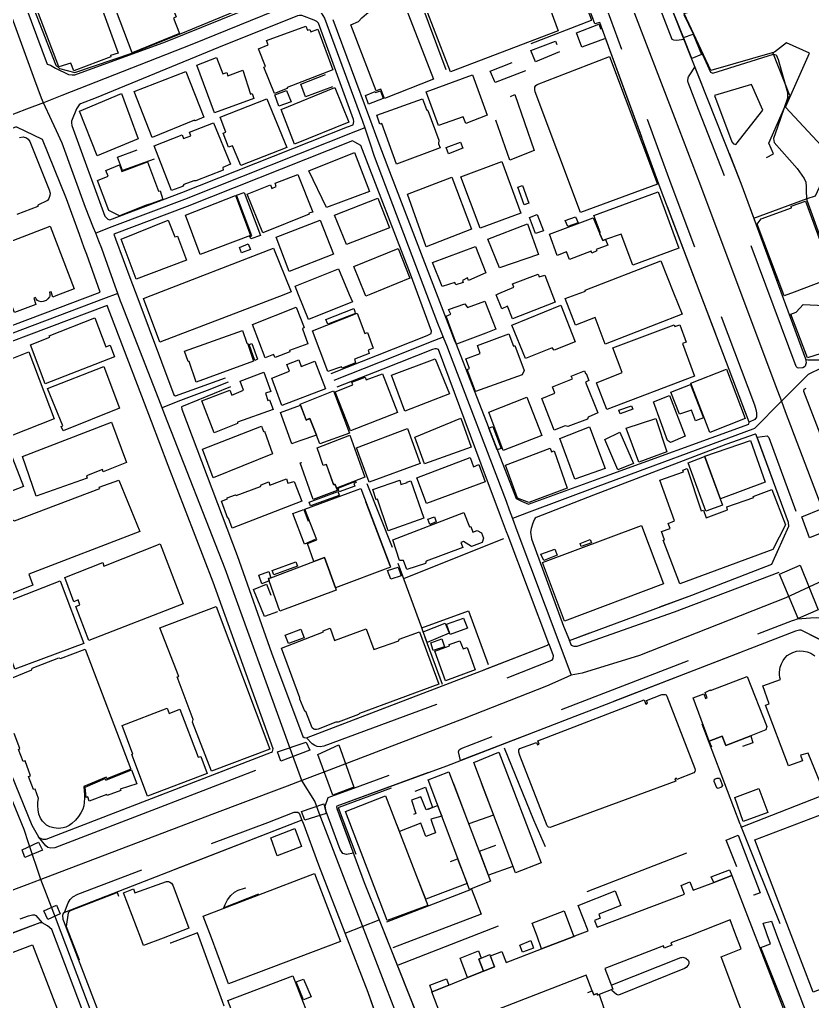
# Model space of a CAD drawing. Header units: millimetres. Extents: x 198785 to 203305, y 542885 to 545889.
# Drawn here: x 202733.2 to 202945.9, y 543732.7 to 543996.1 of the extents above; entities that cross this region are included whole.
import ezdxf

# ---------------------------------------------------------------- set-up
doc = ezdxf.new("R2010")
doc.units = ezdxf.units.MM
for name, pattern in [('FENCE_25K', [54.3, 28.7, -9.2, -16.4]), ('HIDDEN_BULD_25K', [28.8, 18.4, -10.4]), ('HIDDEN_IN_25K', [56.5, 36.5, -20])]:
    doc.linetypes.add(name, pattern=pattern)
for name, color, linetype in [('A0013114', 253, 'Continuous'), ('A0013117', 253, 'Continuous'), ('A0013118', 253, 'Continuous'), ('A0023214', 253, 'Continuous'), ('A0023217', 253, 'Continuous'), ('A0033324', 253, 'Continuous'), ('A0043325', 253, 'Continuous'), ('A0053326', 253, 'Continuous'), ('B0014111', 253, 'Continuous'), ('B0014112', 253, 'Continuous'), ('B0014113', 253, 'Continuous'), ('B0014116', 253, 'Continuous'), ('B0014118', 253, 'Continuous'), ('B0024120', 253, 'Continuous'), ('C0076117', 253, 'Continuous'), ('C0393323', 253, 'Continuous'), ('F0017111', 253, 'Continuous'), ('F0047224', 253, 'Continuous')]:
    doc.layers.add(name, color=color, linetype=linetype)

msp = doc.modelspace()

# ---------------------------------------------------------------- linework, layer by layer
at = {"layer": 'A0013114'}
for points in [[(202896.72, 544029.93), (202896.65, 544029.49), (202897.69, 544025.56), (202926.77, 543952.21), (202944.07, 543905.08), (202944.26, 543904.86)], [(202928.93, 543888.05), (202915.86, 543922.67), (202905.13, 543950.98), (202888.88, 543995.28), (202887.55, 543994.92), (202877.24, 544022.73)], [(202747.13, 543968.82), (202747.11, 543968.37), (202747.23, 543967.69), (202756.1, 543943.38), (202756.47, 543942.9), (202756.88, 543942.57), (202757.42, 543942.38)], [(202754.83, 543922.93), (202751.21, 543933.05), (202750.54, 543934.86), (202749.25, 543938.38), (202745.73, 543947.95), (202739.31, 543963.87), (202732.42, 543967.24), (202732.05, 543967.24), (202675.31, 543945.4), (202673.92, 543942.92)], [(202758.49, 543938.51), (202758.95, 543937.25), (202763.07, 543926.19), (202764.66, 543921.93), (202774.54, 543895.42)], [(202739.41, 543776.15), (202740.32, 543776.21), (202800.8, 543799.5), (202801.02, 543799.69), (202801.27, 543800.41), (202785.09, 543845.12), (202773.06, 543876.48), (202768.56, 543888.23), (202766.68, 543893.14), (202756.65, 543919.34)], [(202776.6, 543892.17), (202776.7, 543891.57), (202791.6, 543852.3), (202800.82, 543826.22), (202809.19, 543803.78), (202809.57, 543803.44), (202810.17, 543803.37), (202857.17, 543821.37), (202874.86, 543828.2), (202875.24, 543828.61)], [(202880.74, 543829.5), (202913.55, 543841.68), (202935.03, 543850.02), (202939.65, 543860.16), (202939.55, 543861.15), (202930.89, 543884.71)], [(203001, 543697.23), (202986, 543740.06), (202985.05, 543742.56), (202983.59, 543746.35), (202969.12, 543784.07), (202967.56, 543788.16), (202952.65, 543827.03), (202952.22, 543827.56), (202942.94, 543832.31), (202942.46, 543832.31), (202941.8, 543832.06), (202941.43, 543831.99), (202914.14, 543821.46), (202887.8, 543811.28), (202883.37, 543809.57), (202847.79, 543795.81), (202818.34, 543785.07), (202818.26, 543784.84), (202818.34, 543784.41), (202825.69, 543764.55), (202829.65, 543754.58), (202843.33, 543720.22)], [(202865.87, 543633.23), (202859.76, 543649.64), (202859.12, 543651.43), (202858.05, 543652.74), (202857.05, 543653.87), (202855.47, 543655.1), (202854.57, 543655.78), (202854.35, 543656.23), (202848.31, 543673.2), (202826.76, 543735.08), (202820.58, 543750.97), (202813.47, 543769.26), (202809.28, 543780.66), (202808.9, 543781.3), (202745.26, 543756.51), (202744.88, 543756.29), (202744.76, 543756.01)], [(202739.25, 543753.74), (202738.59, 543753.74), (202706.62, 543741.81), (202685, 543733.6), (202684.56, 543733.25), (202681.02, 543723.49), (202714.46, 543632.5), (202734.18, 543580.53)]]:
    msp.add_lwpolyline(points, dxfattribs=at)
at = {"layer": 'A0013117'}
for points in [[(202724.79, 544026.48), (202740.59, 543984.16), (202741.44, 543983.84), (202742.82, 543983.06), (202746.34, 543981.36), (202747.26, 543981.29), (202748.01, 543981.29), (202772.35, 543990.13), (202802.04, 544002.19)], [(202757.42, 543942.38), (202776.71, 543949.65), (202821.2, 543967.33), (202822.67, 543967.84), (202822.88, 543968.7), (202822.83, 543969.25), (202813.36, 543995.15), (202812.91, 543995.58), (202812.23, 543995.91), (202808.96, 543997.14), (202808.68, 543997.14), (202808.28, 543997.14), (202807.8, 543997.09), (202786.53, 543988.61), (202753.73, 543975.07), (202749.53, 543973.46), (202749.15, 543973.18), (202748.95, 543972.93), (202748.42, 543972.17), (202747.13, 543968.82)], [(202817.21, 543996.13), (202827.11, 543969.61), (202829.35, 543963.59), (202831.99, 543956.52), (202848.57, 543913.46), (202849.85, 543910.12), (202850.3, 543908.96), (202866.41, 543867.55), (202867.88, 543866.88), (202869.73, 543866.04), (202889.46, 543873.19), (202928.91, 543887.53), (202928.93, 543888.05)], [(202816.82, 543901.15), (202829.2, 543906.04), (202842.55, 543911.31), (202843.64, 543911.86), (202843.72, 543912.47), (202838.13, 543927.82), (202824.72, 543962.3), (202823.12, 543963.2), (202822.5, 543963.54), (202778.15, 543945.92), (202758.49, 543938.51)], [(202673.92, 543942.92), (202673.33, 543941.88), (202673.4, 543941.5), (202689.06, 543900.66), (202689.79, 543899.87), (202690.26, 543899.52), (202691.2, 543899.3), (202692.02, 543899.28), (202723.91, 543911.29), (202754.83, 543922.93)], [(202756.65, 543919.34), (202725.32, 543907.55), (202693.75, 543895.66), (202692.87, 543895.09), (202692.21, 543894.39), (202691.99, 543893.73), (202691.96, 543892.98), (202692.62, 543891.22), (202724.34, 543809.66), (202736.45, 543779.96), (202738.24, 543776.81), (202738.68, 543776.47), (202739.41, 543776.15)], [(202875.24, 543828.61), (202864.31, 543857.54), (202863.88, 543858.67), (202862.27, 543862.95), (202857.06, 543876.82), (202845.61, 543907.58), (202845.05, 543907.71), (202844.6, 543907.71), (202844.02, 543907.59), (202830.67, 543902.32), (202818.29, 543897.43)], [(202944.26, 543904.86), (202944.76, 543904.79), (202948.37, 543904.8)], [(202774.54, 543895.42), (202775.06, 543895.14), (202788.46, 543900)], [(202789.79, 543897.53), (202776.6, 543892.17)], [(202930.89, 543884.71), (202930.56, 543884.81), (202922.75, 543882.09), (202887.19, 543868.48), (202871.8, 543862.48), (202871.54, 543862.3), (202871.36, 543862.03), (202871.3, 543861.88), (202870.94, 543861.01), (202870.45, 543859.58), (202870.31, 543858.53), (202870.59, 543856.74), (202879.11, 543833.35), (202880.74, 543829.5)], [(202744.76, 543756.01), (202744.68, 543755.7), (202744.76, 543754.74), (202744.94, 543754.25), (202770.69, 543687.04), (202777.53, 543669.57), (202782.42, 543656.18), (202794.28, 543624.31), (202799.83, 543609.22), (202805.74, 543607.3), (202821.45, 543612.82), (202863.53, 543628.92), (202865.87, 543633.23)], [(202734.18, 543580.53), (202734.56, 543580.43), (202796.96, 543604.28), (202797.02, 543605.16), (202796.27, 543607.31), (202790.53, 543622.93), (202778.67, 543654.8), (202773.78, 543668.16), (202766.96, 543685.61), (202741.86, 543751.96), (202740.7, 543752.95), (202739.25, 543753.74)]]:
    msp.add_lwpolyline(points, dxfattribs=at)
at = {"layer": 'A0013118'}
msp.add_lwpolyline([(202891.94, 543737.01), (202910.63, 543744.44), (202910.93, 543744.48), (202911.21, 543744.5), (202911.45, 543744.48), (202912, 543744.3), (202912.6, 543743.69), (202912.8, 543743.27), (202912.8, 543743.09), (202912.74, 543742.79), (202912.62, 543742.36), (202912.04, 543741.8), (202911.59, 543741.52), (202893.89, 543734.35), (202893.37, 543734.55), (202892.1, 543735.62)], dxfattribs=at)
at = {"layer": 'A0023214'}
for points in [[(202815.4, 544215.1), (202817.03, 544210.87), (202818.29, 544207.59), (202829.81, 544177.72), (202830.68, 544175.45), (202831.5, 544173.33), (202831.94, 544172.18), (202841.85, 544145.89), (202850.29, 544124.06), (202856.78, 544106.52), (202877.54, 544051.86), (202883.39, 544036.22), (202884.36, 544033.69), (202885.7, 544030.21), (202887.17, 544026.4), (202908.95, 543969.79), (202915.95, 543951.6), (202934.5, 543901.93), (202936.58, 543896.44), (202937.62, 543893.69), (202938.67, 543890.93), (202951.57, 543856.87), (202954.8, 543848.34)], [(202808.91, 543791.94), (202805.45, 543801.47), (202788.35, 543848.71), (202772.19, 543890.01), (202771.42, 543891.96), (202770.53, 543894.26), (202760.49, 543919.92), (202760.28, 543920.51), (202759.55, 543922.57), (202758.85, 543924.52), (202755.25, 543934.68), (202754.47, 543936.66), (202753.62, 543938.81), (202753.05, 543940.24), (202750.91, 543945.66), (202744.6, 543962.91), (202743.07, 543966.25), (202741.85, 543968.9), (202739.61, 543973.77), (202735.03, 543972.03), (202726.61, 543968.82)], [(202954.8, 543848.34), (202938.83, 543840.97), (202899.53, 543825.46), (202884.2, 543820.69), (202881.22, 543820.19), (202879.22, 543819.29), (202874.59, 543817.2), (202852.48, 543808.59), (202814.34, 543794.02), (202808.91, 543791.94)], [(202808.91, 543791.94), (202804.98, 543790.44), (202802.85, 543789.63), (202785.47, 543783.04), (202741.96, 543766.55), (202738.92, 543765.4), (202735.14, 543763.96), (202732.26, 543762.87), (202714.03, 543755.92), (202674.9, 543740.98), (202651.37, 543732.01)], [(202933.82, 543465.26), (202932.47, 543468.72), (202929.81, 543475.54), (202920.5, 543499.59), (202919.68, 543501.71), (202918.93, 543503.64), (202907.69, 543532.65), (202900.23, 543553.1), (202898.02, 543559.28), (202896.63, 543563.16), (202894.95, 543567.86), (202876.13, 543620.44), (202874.46, 543624.36), (202872.66, 543628.5), (202869.4, 543637.5), (202863.6, 543653.3), (202859.25, 543661.87), (202836.08, 543724.57), (202820.54, 543764.98), (202813.61, 543783.18), (202812.38, 543786.4), (202808.91, 543791.94)]]:
    msp.add_lwpolyline(points, dxfattribs=at)
at = {"layer": 'A0023217'}
for points in [[(202811.36, 544002.38), (202807.84, 544000.95), (202779.44, 543989.37), (202744.53, 543975.7), (202739.61, 543973.77), (202739.04, 543975.02), (202737.28, 543979.84), (202723.6, 544017.34), (202719.99, 544025.48), (202712.26, 544046.09), (202709.77, 544053.18), (202708.58, 544056.58)], [(202811.36, 544002.38), (202813.64, 543998.65), (202814.99, 543996.44), (202824.93, 543969.57), (202825.01, 543969.35), (202825.18, 543968.84), (202825.8, 543967.01)], [(202825.8, 543967.01), (202823.34, 543966.03), (202777.43, 543947.78), (202757.95, 543940.44), (202753.62, 543938.81)], [(202825.8, 543967.01), (202827.15, 543962.98), (202828.36, 543959.41), (202845.36, 543914.64), (202846.15, 543912.68), (202846.88, 543910.87)], [(202962.86, 543930.1), (202961.28, 543926.84), (202954.47, 543912.75), (202950.57, 543903.63), (202945.36, 543901.15), (202944.82, 543900.9), (202937.62, 543893.69), (202930.4, 543886.38), (202929.99, 543886.23), (202888.33, 543870.83), (202869.89, 543863.93), (202865.44, 543862.27)], [(202759.55, 543922.57), (202755.74, 543921.14), (202724.62, 543909.42), (202690.92, 543896.73), (202688.8, 543895.93)], [(202846.88, 543910.87), (202844.52, 543909.94), (202829.93, 543904.18), (202817.55, 543899.29)], [(202846.88, 543910.87), (202847.93, 543908.27), (202848.31, 543907.34), (202863.72, 543866.85), (202864.58, 543864.56), (202865.44, 543862.27)], [(202789.12, 543898.77), (202783.52, 543896.61), (202775.69, 543893.6), (202771.42, 543891.96)], [(202800.54, 543601.5), (202799.23, 543605.06), (202792.4, 543623.62), (202780.55, 543655.49), (202775.66, 543668.86), (202768.83, 543686.33), (202742.78, 543755.19), (202738.92, 543765.4), (202735.59, 543775.18), (202734.37, 543778.75), (202728.32, 543793.6), (202689.94, 543892.99), (202688.8, 543895.93)], [(202865.44, 543862.27), (202866.66, 543859), (202877.9, 543829.04), (202881.22, 543820.19)]]:
    msp.add_lwpolyline(points, dxfattribs=at)
at = {"layer": 'A0033324', "linetype": 'HIDDEN_IN_25K', "flags": 128}
for points in [[(202911.51, 543990.7), (202909.43, 543990.46), (202908.8, 543990.54), (202908.3, 543990.74), (202905.07, 543999.07), (202901.15, 544009.36), (202894.23, 544027.49), (202894.25, 544028.22), (202894.4, 544028.49), (202894.65, 544028.82), (202895.2, 544029.07), (202896.72, 544029.93), (202896.65, 544029.49), (202897.69, 544025.56), (202911.51, 543990.7)], [(202881.2, 544020.69), (202889.41, 543998.54), (202890.75, 543998.9), (202905.98, 543957.39), (202907.94, 543952.03), (202918.67, 543923.73), (202930.36, 543892.76), (202930.79, 543891.43), (202930.94, 543890.58), (202930.94, 543889.41), (202930.52, 543888.8), (202928.93, 543888.05), (202915.86, 543922.67), (202905.13, 543950.98), (202888.88, 543995.28), (202887.55, 543994.92), (202877.24, 544022.73), (202876.94, 544022.87), (202878.72, 544023.37), (202879.92, 544022.96), (202880.36, 544022.55), (202880.61, 544022.12), (202881.2, 544020.69)], [(202943.34, 543902.61), (202942.31, 543902.54), (202941.98, 543902.66), (202941.6, 543903.04), (202927.34, 543941.16), (202925.04, 543947.32), (202915.4, 543971.93), (202912.61, 543979.21), (202912.53, 543979.69), (202912.61, 543980.42), (202912.68, 543980.69), (202913.05, 543981.26), (202914.42, 543983.36), (202926.77, 543952.21), (202935.42, 543928.65), (202944.07, 543905.08), (202944.27, 543904), (202944.22, 543903.72), (202943.97, 543903.06), (202943.79, 543902.89), (202943.34, 543902.61)], [(202966.22, 543863.29), (202967.01, 543863.26), (202984.56, 543869.74), (202985.04, 543869.9), (202985.19, 543870.24), (202985.84, 543868.55), (202986.16, 543867.98), (202986.15, 543867.6), (202986.03, 543867.26), (202985.71, 543867.03), (202985.4, 543866.85), (202967.48, 543860.24), (202964.38, 543859.11), (202963.51, 543859.04), (202962.6, 543859.12), (202959.22, 543860.07), (202958.26, 543860.62), (202957.54, 543861.31), (202956.38, 543863.44), (202955.61, 543865.17), (202955.43, 543865.63), (202943.62, 543896.32), (202943.76, 543896.9), (202944.05, 543897.14), (202944.5, 543897.31), (202944.76, 543897.36), (202946.71, 543897.87), (202946.52, 543897.21), (202958.13, 543866.97), (202958.73, 543866.47), (202966.22, 543863.29)], [(202908.81, 543837.08), (202882.71, 543827.85), (202881.98, 543827.87), (202881.32, 543828.12), (202880.74, 543829.5), (202913.55, 543841.68), (202935.03, 543850.02), (202939.65, 543860.16), (202939.55, 543861.15), (202931.14, 543884.01), (202933.77, 543884.38), (202934.26, 543883.97), (202941.5, 543864.11), (202943.79, 543856.2), (202943.69, 543854.76), (202943.4, 543853.73), (202942.14, 543851.22), (202940.16, 543849.31), (202937.68, 543848.11), (202937.15, 543847.88), (202908.81, 543837.08)], [(202952.9, 543833.1), (202954.08, 543831.41), (202955.28, 543828.54), (202988.81, 543741.13), (202988.98, 543740.7), (202988.93, 543740.19), (202988.47, 543739.54), (202986.52, 543738.58), (202986, 543740.06), (202985.05, 543742.56), (202983.59, 543746.35), (202969.12, 543784.07), (202967.56, 543788.16), (202952.65, 543827.03), (202952.22, 543827.56), (202942.94, 543832.31), (202942.46, 543832.31), (202941.8, 543832.06), (202941.43, 543831.99), (202914.14, 543821.46), (202887.8, 543811.28), (202883.37, 543809.57), (202851.54, 543797.27), (202850.97, 543799.64), (202851.19, 543800.16), (202851.7, 543800.54), (202913.06, 543824.26), (202940.59, 543834.88), (202940.96, 543834.95), (202941.9, 543835.31), (202945.46, 543835.61), (202947.06, 543835.64), (202949.16, 543835.42), (202951.53, 543834.57), (202952.9, 543833.1)], [(202814.8, 543801.11), (202813.84, 543800.98), (202813.04, 543801.06), (202812.46, 543801.31), (202811.73, 543801.81), (202810.17, 543803.37), (202857.17, 543821.37), (202874.86, 543828.2), (202875.24, 543828.61), (202876.37, 543825.5), (202876.24, 543824.64), (202875.89, 543824.16), (202860.69, 543818.15), (202845.06, 543812.35), (202814.8, 543801.11)], [(202770.97, 543784.8), (202742.66, 543773.9), (202741.61, 543773.74), (202740.79, 543773.95), (202740.19, 543774.44), (202738.24, 543776.81), (202738.68, 543776.47), (202739.41, 543776.15), (202740.32, 543776.21), (202800.8, 543799.5), (202801.02, 543799.69), (202801.27, 543800.41), (202801.38, 543798.01), (202801.25, 543797.3), (202801.08, 543796.95), (202800.26, 543796.08), (202770.97, 543784.8)], [(202822.78, 543772.4), (202820.92, 543772.11), (202819.9, 543772.37), (202819.21, 543773.4), (202815.43, 543783.62), (202815.17, 543785.07), (202815.95, 543787.39), (202822.9, 543789.92), (202843.74, 543797.53), (202844.66, 543797.73), (202845.2, 543797.73), (202846.43, 543795.32), (202818.34, 543785.07), (202818.26, 543784.84), (202818.34, 543784.41), (202822.78, 543772.4)], [(202808.9, 543781.3), (202745.26, 543756.51), (202746.26, 543759.08), (202746.79, 543760.01), (202747.5, 543760.69), (202748.78, 543761.42), (202776.31, 543771.81), (202799.8, 543780.68), (202806.85, 543783.4), (202807.46, 543783.42), (202807.83, 543783.4), (202808.19, 543783.15), (202808.9, 543781.3)], [(202737.54, 543755.72), (202739.25, 543753.74), (202738.59, 543753.74), (202706.62, 543741.81), (202685, 543733.6), (202684.56, 543733.25), (202681.02, 543723.49), (202714.46, 543632.5), (202734.18, 543580.53), (202730.29, 543580.75), (202729.94, 543580.9), (202729.59, 543581.31), (202728.96, 543582.19), (202727.17, 543586.42), (202714.76, 543618.56), (202701.43, 543652.98), (202700.14, 543656.32), (202674.76, 543723.23), (202674.41, 543724.56), (202674.28, 543726.35), (202674.28, 543727.73), (202674.76, 543729.85), (202675.44, 543731.2), (202676.6, 543732.46), (202677.76, 543733.44), (202678.81, 543734), (202682.83, 543735.61), (202686.85, 543737.17), (202698.9, 543741.93), (202706.52, 543744.78), (202735.58, 543755.65), (202736.66, 543755.92), (202737.19, 543755.85), (202737.54, 543755.72)]]:
    msp.add_lwpolyline(points, dxfattribs=at)
at = {"layer": 'A0043325'}
for points in [[(202955.97, 543861.46), (202945.16, 543857.08), (202943.11, 543862.71), (202953.64, 543867.01), (202955.97, 543861.46)], [(202947.49, 543837.76), (202942.13, 543835.38), (202937.09, 543847.29), (202942.63, 543849.7), (202947.49, 543837.76)], [(202811.07, 543800.09), (202803.32, 543797.15), (202802.41, 543799.66), (202810.06, 543802.24), (202811.07, 543800.09)], [(202822.9, 543790.14), (202817.22, 543788.04), (202813.2, 543798.95), (202818.84, 543801.51), (202822.9, 543790.14)], [(202815.49, 543783.12), (202809.74, 543781.31), (202808.81, 543783.6), (202814.85, 543785.65), (202815.49, 543783.12)], [(202739.36, 543773.28), (202734.55, 543771.31), (202733.89, 543773.33), (202738.25, 543775.39), (202739.36, 543773.28)], [(202744.1, 543756.14), (202740.78, 543754.67), (202739.68, 543756.97), (202743.1, 543758.53), (202744.1, 543756.14)]]:
    msp.add_lwpolyline(points, dxfattribs=at)
at = {"layer": 'A0053326'}
msp.add_lwpolyline([(202832.23, 543719.37), (202826.76, 543735.08), (202820.58, 543750.97), (202829.65, 543754.58), (202842.48, 543722.36)], dxfattribs=at)
at = {"layer": 'B0014111'}
for points in [[(202757.52, 544024.83), (202760.64, 544017.21), (202765.83, 544019.17), (202767.19, 544015.45), (202751.49, 544009.53), (202753.74, 544003.38), (202759.64, 543987.1), (202757.62, 543986.44), (202757.69, 543986.09), (202747.77, 543982.32), (202746.91, 543984.4), (202743.69, 543983.37), (202732.34, 544013.25), (202733.59, 544013.82), (202732.98, 544015.36), (202757.52, 544024.83)], [(202965.61, 543992.4), (202963.93, 543988.94), (202955.95, 543970.91), (202950.76, 543959.58), (202938.71, 543972.63), (202945.2, 543987.1), (202938.97, 543989.88), (202935.73, 543987.37), (202918.71, 543982.43), (202911.52, 543997.71), (202932.96, 544004.47), (202948.95, 544010.55), (202959.77, 544014.7), (202963.39, 544008.32), (202956.48, 544003.19), (202958.36, 544002.21), (202962.99, 543999.24), (202965.61, 543992.4)], [(202769.47, 544009.14), (202770.72, 544006.01), (202771.54, 544006.3), (202775.19, 543996.81), (202774.48, 543996.45), (202776.1, 543992.34), (202763.38, 543987.17), (202756.95, 544004.21), (202769.47, 544009.14)], [(202874.81, 544000.89), (202877.76, 543993.06), (202848.83, 543982.07), (202839.71, 544005.76)], [(202844.29, 543980.06), (202831.14, 543974.87), (202830.1, 543977.41), (202828.88, 543976.94), (202822.05, 543994.72), (202824.09, 543995.61), (202825.06, 543996.54), (202826.24, 543997.6), (202827.35, 543998.41), (202828.46, 543998.93), (202829.42, 543999.26), (202830.73, 543999.46), (202831.81, 543999.54), (202833.65, 543999.57), (202836.31, 544000.62), (202844.29, 543980.06)], [(202809.97, 543994.31), (202810.48, 543993.22), (202811.1, 543993.46), (202811.38, 543992.78), (202813.19, 543993.48), (202817.24, 543982.64), (202804.98, 543977.85), (202805.02, 543977.61), (202801.57, 543976.27), (202798.77, 543983.33), (202799.22, 543983.54), (202797.3, 543988.27), (202799.86, 543989.31), (202799.4, 543990.5), (202809.97, 543994.31)], [(202786.07, 543985.89), (202787.7, 543981.54), (202788.76, 543981.87), (202789.06, 543980.96), (202793.05, 543982.5), (202795.19, 543976.07), (202795.59, 543976.22), (202796.05, 543974.9), (202785.46, 543971.07), (202780.74, 543983.9), (202786.07, 543985.89)], [(202904.41, 543951.95), (202883.74, 543944.31), (202871.57, 543976.71), (202871.44, 543977.33), (202871.45, 543977.91), (202871.72, 543978.41), (202872.12, 543978.71), (202891.49, 543986.21), (202904.41, 543951.95)], [(202782.62, 543969.87), (202780.32, 543968.92), (202780.14, 543969.11), (202768.75, 543964.42), (202763.95, 543976.8), (202777.76, 543982.19), (202782.62, 543969.87)], [(202821.55, 543968.57), (202806.99, 543962.69), (202803.39, 543971.98), (202817.74, 543977.9), (202821.55, 543968.57)], [(202765.03, 543964.05), (202754.01, 543959.52), (202749.22, 543971.5), (202760.53, 543976.21), (202765.03, 543964.05)], [(202799.54, 543974.79), (202804.9, 543961.81), (202792.58, 543956.91), (202790.32, 543962.21), (202789.29, 543961.82), (202787.83, 543965.61), (202788.56, 543965.92), (202787.01, 543969.88), (202799.54, 543974.79)], [(202735.52, 543964.01), (202735.91, 543963.37), (202741.08, 543950.42), (202741.36, 543949.49), (202741.32, 543948.88), (202741.07, 543948.06), (202740.64, 543947.57), (202738.05, 543946.26), (202738.06, 543945.96), (202732.46, 543943.75)], [(202733.17, 543964.45), (202734.16, 543964.61), (202735.01, 543964.39), (202735.52, 543964.01)], [(202827.12, 543949.98), (202815.52, 543945.69), (202810.79, 543955.51), (202823.08, 543960.39), (202827.12, 543949.98)], [(202767.47, 543957.95), (202770.44, 543950.04), (202770.87, 543950.13), (202771.63, 543947.79), (202768.43, 543946.61), (202767.14, 543946.27), (202759.99, 543943.41), (202757.12, 543944.84), (202754.12, 543952.95), (202756.97, 543954.04), (202756.37, 543955.63), (202759.99, 543957.09), (202760.61, 543955.3), (202767.47, 543957.95)], [(202795.18, 543938.16), (202781.68, 543933.05), (202777.69, 543943.65), (202791.09, 543948.92), (202795.18, 543938.16)], [(202797.86, 543938.17), (202795.27, 543937.23), (202794.96, 543937.86), (202795.48, 543938.08), (202791.43, 543949.01), (202793.49, 543949.72), (202797.86, 543938.17)], [(202944.07, 543947.37), (202948.88, 543934.25), (202952.73, 543935.69), (202955.16, 543934.75), (202957.31, 543929.13), (202941.05, 543922.98), (202938.35, 543921.96), (202937.97, 543922.96), (202931.13, 543941.2), (202932.2, 543942.66), (202940.36, 543945.58), (202940.28, 543946.04), (202944.07, 543947.37)], [(202888.92, 543938.6), (202889.66, 543936.79), (202890.46, 543937.07), (202891.05, 543935.6), (202887.9, 543934.42), (202888.06, 543934), (202886.74, 543933.43), (202886.58, 543933.92), (202880.73, 543931.71), (202879.91, 543933.76), (202877.44, 543932.77), (202875.35, 543938.52), (202887.12, 543942.92), (202888.92, 543938.6)], [(202747.81, 543923.84), (202742.89, 543921.93), (202742.14, 543921.64), (202742.05, 543921.92), (202741.67, 543923.05), (202741.18, 543922.95), (202741.33, 543922.44), (202741.26, 543921.92), (202741.23, 543921.71), (202740.8, 543921.12), (202740.28, 543920.69), (202739.5, 543920.41), (202738.95, 543920.37), (202738.34, 543920.56), (202738, 543920.76), (202737.67, 543921.16), (202737.46, 543921.55), (202736.98, 543921.34), (202737.58, 543919.66), (202731.8, 543917.49), (202730.13, 543921.86), (202725.3, 543934.51), (202741.42, 543940.67), (202747.81, 543923.84)], [(202773.05, 543942.26), (202774.85, 543937.76), (202775.53, 543938), (202777.99, 543931.55), (202764.45, 543926.42), (202760.46, 543937.2), (202773.05, 543942.26)], [(202872.48, 543933.04), (202862.01, 543929.5), (202858.81, 543937.21), (202869.46, 543941.29), (202872.48, 543933.04)], [(202911, 543917.09), (202890.33, 543909.01), (202887.63, 543916.14), (202882.38, 543914.12), (202879.62, 543921.25), (202883.52, 543922.67), (202885.05, 543923.23), (202884.97, 543923.49), (202905.28, 543931.39), (202908.71, 543922.81), (202911, 543917.09)], [(202948.28, 543906.47), (202944.59, 543905.31), (202940.16, 543917.05), (202941.55, 543917.55), (202943.46, 543919.68), (202949.21, 543919.4), (202949.2, 543918.45), (202951.07, 543913.67), (202948.28, 543906.47)], [(202753.34, 543916.1), (202756.33, 543908.32), (202757.51, 543908.7), (202758.68, 543905.56), (202740.01, 543898.38), (202736.11, 543908.8), (202741.31, 543910.92), (202741.12, 543911.25), (202753.34, 543916.1)], [(202908.89, 543914.23), (202909.01, 543913.71), (202910.37, 543914.2), (202912.07, 543909.57), (202911.06, 543909.2), (202914.27, 543900.44), (202890.82, 543891.51), (202888.01, 543898.66), (202894.85, 543901.38), (202892.37, 543908.04), (202908.89, 543914.23)], [(202792.96, 543912.71), (202794.17, 543909.26), (202794.35, 543909.29), (202796, 543904.45), (202780.55, 543898.82), (202778.67, 543904.36), (202778.38, 543904.33), (202777.45, 543907.1), (202792.96, 543912.71)], [(202742.45, 543888.97), (202730.9, 543884.43), (202726.86, 543894.88), (202726.83, 543894.97), (202723.99, 543902.31), (202735.63, 543906.98), (202742.45, 543888.97)], [(202759.96, 543891.79), (202744.89, 543885.73), (202744.32, 543886.95), (202744.79, 543887.1), (202740.67, 543897.15), (202755.79, 543902.97), (202759.96, 543891.79)], [(202799.21, 543895.81), (202799.78, 543893.9), (202800.28, 543894.05), (202801.22, 543891.44), (202791.64, 543888.05), (202791.67, 543887.7), (202785.38, 543885.24), (202782.06, 543893.83), (202789.59, 543896.7), (202790.15, 543895.35), (202793.27, 543896.62), (202792.39, 543899.03), (202798.69, 543901.49), (202800.57, 543896.31), (202799.21, 543895.81)], [(202927.91, 543889.05), (202918.45, 543885.33), (202913.33, 543898.58), (202922.92, 543902.26), (202927.91, 543889.05)], [(202913.27, 543898.19), (202916.72, 543889.28), (202914.57, 543888.39), (202913.49, 543891.32), (202910.24, 543890.21), (202907.91, 543896.08), (202913.27, 543898.19)], [(202812.82, 543884.59), (202811.07, 543889.04), (202810.07, 543888.66), (202808.58, 543892.66), (202808.5, 543892.87), (202817.42, 543896.49), (202821.74, 543885.16), (202813.75, 543882.25), (202812.82, 543884.59)], [(202812.82, 543884.59), (202808.42, 543883.06), (202806.44, 543882.38), (202806.2, 543882.3), (202803.17, 543890.69), (202808.57, 543892.66), (202810.07, 543888.64), (202811.06, 543889.02), (202812.82, 543884.59)], [(202873.32, 543884.53), (202863, 543880.45), (202859.14, 543890.8), (202869.31, 543894.77), (202873.32, 543884.53)], [(202761.9, 543877.21), (202755.64, 543874.79), (202755.45, 543875.41), (202751.11, 543873.71), (202751.32, 543873.06), (202737.65, 543868.2), (202733.95, 543878.88), (202757.87, 543888.06), (202761.9, 543877.21)], [(202734.21, 543870.84), (202722.47, 543866.24), (202716.72, 543881.36), (202728.37, 543885.99), (202734.21, 543870.84)], [(202798.13, 543886.96), (202798.65, 543885.58), (202798.94, 543885.66), (202801.06, 543879.55), (202785.14, 543873.15), (202782.31, 543880.85), (202798.13, 543886.96)], [(202818.24, 543870.34), (202817.91, 543871.35), (202817.44, 543871.36), (202815.54, 543876.76), (202814.69, 543876.47), (202813.75, 543879.13), (202813.03, 543881.17), (202821.77, 543884.58), (202825.87, 543873.31), (202818.24, 543870.34)], [(202933.23, 543871.96), (202921.3, 543867.51), (202917.05, 543878.94), (202929.3, 543883.14), (202933.23, 543871.96)], [(202875.57, 543881.13), (202875.89, 543880.13), (202876.65, 543880.38), (202880.14, 543870.4), (202869.82, 543866.52), (202866.82, 543867.71), (202863.61, 543876.5), (202875.57, 543881.13)], [(202921.8, 543865.79), (202917.35, 543864.17), (202912.58, 543877.2), (202916.96, 543878.82), (202921.8, 543865.79)], [(202912.29, 543875.62), (202916.13, 543864.27), (202916.72, 543864.43), (202917.43, 543862.44), (202923.19, 543864.57), (202922.94, 543865.32), (202930.21, 543867.84), (202930.08, 543868.17), (202935.09, 543870), (202938.71, 543860.57), (202935.34, 543853.94), (202910.33, 543844.7), (202905.86, 543856.37), (202906.26, 543856.46), (202905.43, 543858.71), (202907.81, 543859.55), (202907.27, 543860.91), (202908.92, 543861.57), (202905.01, 543872.48), (202911.35, 543874.75), (202911.2, 543875.24), (202912.29, 543875.62)], [(202759.81, 543872.54), (202765.42, 543858.7), (202735.66, 543847.27), (202736.76, 543844.33), (202718.25, 543837.05), (202711.66, 543853.68), (202727.08, 543859.68), (202727.17, 543860.15), (202731.32, 543861.89), (202731.78, 543861.62), (202754.74, 543870.26), (202754.58, 543870.6), (202759.81, 543872.54)], [(202804.78, 543872.83), (202805.2, 543871.67), (202806.85, 543872.14), (202808.94, 543866.89), (202790.25, 543859.64), (202789.21, 543862.31), (202789.05, 543862.24), (202787.35, 543866.91), (202788.96, 543867.52), (202788.88, 543867.8), (202791.14, 543868.57), (202791.34, 543868.38), (202797.86, 543870.79), (202797.97, 543871.28), (202800.03, 543872.03), (202800.38, 543871.15), (202804.78, 543872.83)], [(202832.6, 543849.51), (202832.74, 543849.13), (202817.96, 543843.61), (202815.01, 543851.8), (202812.12, 543850.7), (202810.48, 543855.48), (202812.94, 543856.52), (202809.77, 543864.77), (202823.77, 543869.89), (202824.77, 543870.26), (202832.6, 543849.51)], [(202852.42, 543863.83), (202853.89, 543860), (202854.28, 543860.11), (202854.85, 543858.56), (202856.02, 543858.98), (202857.13, 543858.42), (202857.66, 543856.95), (202857.29, 543855.79), (202854.43, 543854.7), (202852.31, 543856.04), (202851.61, 543855.77), (202852.12, 543854.49), (202842.28, 543850.79), (202842.14, 543850.14), (202837.1, 543848.52), (202836.18, 543850.95), (202835.17, 543850.96), (202833.39, 543856.53), (202852.42, 543863.83)], [(202905.96, 543844.72), (202879.41, 543834.68), (202873.48, 543850.41), (202900.06, 543860.39), (202905.96, 543844.72)], [(202770.89, 543855.43), (202777.12, 543839.3), (202751.77, 543829.52), (202748.3, 543838.63), (202749.33, 543839.1), (202748.93, 543840.38), (202747.71, 543839.84), (202745.29, 543846.43), (202755.49, 543850.39), (202755.76, 543849.48), (202770.89, 543855.43)], [(202817.96, 543843.61), (202818.18, 543843.02), (202802.98, 543837.38), (202800.17, 543845.53), (202799.97, 543846.11), (202800.58, 543846.34), (202812.12, 543850.7), (202815.01, 543851.79), (202817.96, 543843.61)], [(202750.46, 543828.71), (202731.92, 543821.82), (202729.96, 543827.47), (202727.67, 543826.68), (202723.68, 543837.53), (202744.05, 543845.51), (202750.46, 543828.71)], [(202800.35, 543800.31), (202784.68, 543794.45), (202779.61, 543807.54), (202779.73, 543808.26), (202775.51, 543819.73), (202775.91, 543819.87), (202770.84, 543832.91), (202785.97, 543838.59), (202800.35, 543800.31)], [(202816.5, 543832.77), (202817.69, 543829.48), (202826.2, 543832.62), (202828.27, 543827.09), (202834.98, 543829.44), (202835.09, 543829.85), (202840.5, 543831.78), (202845.66, 543817.78), (202824.44, 543809.95), (202824.09, 543809.65), (202818.72, 543807.56), (202818.01, 543807.54), (202813.31, 543805.69), (202812.89, 543805.58), (202812.4, 543805.59), (202812.11, 543805.67), (202811.71, 543806.09), (202810, 543810.44), (202809.69, 543810.56), (202808.38, 543813.77), (202808.35, 543814.15), (202803.46, 543827.45), (202814.7, 543831.86), (202814.61, 543832.07), (202816.5, 543832.77)], [(202851.32, 543829.43), (202852.18, 543827.24), (202853.3, 543827.58), (202855.41, 543821.62), (202847.51, 543818.67), (202844.6, 543826.61), (202848.54, 543828.07), (202848.46, 543828.43), (202851.32, 543829.43)], [(202729.03, 543818.57), (202736.51, 543821.61), (202736.6, 543822.08), (202743.76, 543824.88), (202744.13, 543824.66), (202750.8, 543827.18)], [(202750.8, 543827.18), (202763.06, 543794.97), (202756.57, 543792.35), (202756.4, 543792.79), (202750.44, 543790.33), (202750.57, 543788.13), (202750.62, 543787.26), (202750.55, 543786.04), (202750.4, 543785.18), (202750.12, 543784.22), (202749.64, 543783.3), (202748.99, 543782.27), (202748.19, 543781.26), (202747.24, 543780.4), (202746.51, 543779.86), (202745.58, 543779.42), (202744.87, 543779.19), (202743.64, 543779.07), (202742.37, 543779.2), (202741.34, 543779.51), (202740.44, 543779.97), (202739.35, 543781.01), (202738.76, 543781.86), (202738.39, 543782.87), (202738.13, 543784.07), (202738.06, 543785.13), (202738.07, 543786.11), (202738.28, 543787.09), (202737.4, 543789.65), (202736.96, 543789.56), (202735.62, 543792.99), (202736.07, 543793.17), (202734.64, 543797.25), (202734.1, 543797.04), (202732.85, 543800.26), (202733.23, 543800.48), (202731.69, 543804.58)], [(202948.98, 543788.96), (202944.85, 543799.28), (202942.72, 543798.7), (202943.28, 543797.25), (202939.55, 543795.86), (202933.39, 543812.11), (202934.32, 543812.52), (202932.63, 543817.36), (202937.37, 543819.05), (202937.21, 543819.61), (202937.14, 543820.27), (202937.15, 543820.95), (202937.19, 543821.73), (202937.31, 543822.37), (202937.62, 543823.25), (202938.08, 543824.16), (202938.57, 543824.79), (202939.17, 543825.43), (202939.95, 543825.95), (202940.7, 543826.28), (202941.66, 543826.6), (202942.52, 543826.68), (202943.51, 543826.63), (202944.55, 543826.43), (202945.53, 543826.08), (202946.61, 543825.38)], [(202929.38, 543803.9), (202922.69, 543801.31), (202921.74, 543803.83), (202918.28, 543802.49), (202913.91, 543814.14), (202916.82, 543815.21), (202917.24, 543813.96), (202917.71, 543814.12), (202917.14, 543815.58), (202918.58, 543816.23), (202918.64, 543816.11), (202928.4, 543819.86), (202933.71, 543806.39), (202933.47, 543805.49), (202929.38, 543803.9)], [(202906.87, 543814.59), (202914.35, 543795.17), (202914.45, 543794.73), (202914.42, 543794.33), (202914.09, 543793.97), (202909.55, 543792.2), (202909.38, 543792.53), (202909.03, 543792.39), (202909.32, 543791.75), (202876.06, 543779.47), (202875.61, 543779.35), (202875.15, 543779.41), (202874.75, 543779.78), (202867.47, 543798.66), (202867.18, 543799.58), (202867.18, 543800.12), (202867.44, 543800.49), (202871.86, 543802.11), (202872.14, 543801.53), (202872.65, 543801.71), (202872.29, 543802.61), (202900.76, 543813.54), (202901.27, 543812.4), (202901.71, 543812.68), (202901.45, 543813.41), (202905.58, 543814.98), (202905.97, 543815.05), (202906.39, 543815.03), (202906.68, 543814.88), (202906.87, 543814.59)], [(202772.76, 543811.31), (202773.3, 543809.93), (202776.17, 543811.05), (202781.15, 543798.15), (202781.84, 543798.38), (202783.56, 543793.8), (202767.55, 543787.77), (202763.29, 543798.89), (202763.6, 543799.03), (202760.68, 543806.66), (202772.76, 543811.31)], [(202873.16, 543769.84), (202866.25, 543767.13), (202855.07, 543796.77), (202861.83, 543799.55), (202873.16, 543769.84)], [(202763.19, 543794.76), (202764.61, 543791.02), (202760.19, 543789.6), (202760.32, 543789.24), (202756.71, 543787.93), (202756.62, 543788.18), (202751.86, 543786.42), (202751.52, 543787.52), (202751.06, 543787.4), (202750.77, 543790.16), (202756.16, 543792.49), (202756.37, 543792), (202763.19, 543794.76)], [(202859.6, 543764.94), (202853.94, 543762.71), (202842.84, 543792.12), (202848.36, 543794.3), (202859.6, 543764.94)], [(202933.96, 543783.38), (202927.35, 543780.93), (202925.1, 543787.36), (202931.61, 543789.75), (202933.96, 543783.38)], [(202842.72, 543758.4), (202831.87, 543754.33), (202820.68, 543783.59), (202831.42, 543787.79), (202842.72, 543758.4)], [(202978.26, 543747.52), (202946.15, 543735.17), (202940.25, 543750.53), (202930.45, 543776.01), (202962.46, 543788.21), (202977.02, 543750.73), (202978.26, 543747.52)], [(202819.27, 543748.78), (202789.23, 543737.35), (202784.65, 543749.71), (202782.49, 543755.56), (202812.37, 543766.95), (202818.85, 543749.89), (202819.27, 543748.78)], [(202940.66, 543693.46), (202921.48, 543744.58), (202926.85, 543746.75), (202925.41, 543750.46), (202923.85, 543754.52), (202913.22, 543750.39), (202907.97, 543748.36), (202908.2, 543747.76), (202906.18, 543746.98), (202906.02, 543747.61), (202890.27, 543741.46), (202892.35, 543735.92), (202888.74, 543734.49), (202888.31, 543734.34), (202888.16, 543734.78), (202887.26, 543734.47), (202886.83, 543735.47), (202885.23, 543739.68), (202847.67, 543725.17), (202843.82, 543735.2), (202843.92, 543735.24), (202848.38, 543737.03), (202853.41, 543739.04), (202857.71, 543740.77), (202860.64, 543741.94), (202859.52, 543744.88), (202862.6, 543746.05), (202863.74, 543743.07), (202873.28, 543746.77), (202881.89, 543750.1), (202882.22, 543750.23), (202885.78, 543751.6), (202883.08, 543758.39), (202893.04, 543762.3), (202894.51, 543758.39), (202888.66, 543756.08), (202889.03, 543754.99), (202887.5, 543754.4), (202888.18, 543752.58), (202911.58, 543761.43), (202910.75, 543763.74), (202913.07, 543764.75), (202913.91, 543762.47), (202919.45, 543764.58), (202924.31, 543766.44)], [(202924.31, 543766.44), (202930.51, 543750.48), (202931.76, 543747.26), (202944.4, 543714.67)], [(202774.31, 543763.87), (202778.63, 543752.28), (202771.68, 543749.64), (202766.47, 543747.66), (202765.73, 543749.61), (202761.07, 543761.82), (202763.72, 543762.86), (202764.13, 543761.76), (202772.62, 543764.87), (202773.12, 543764.86), (202773.52, 543764.7), (202773.93, 543764.4), (202774.31, 543763.87)], [(202881.89, 543750.1), (202873.28, 543746.79), (202872.04, 543750.17), (202870.76, 543753.65), (202879.35, 543756.95), (202881.84, 543750.22), (202881.89, 543750.1)], [(202946.65, 543723.26), (202942.32, 543721.61), (202932.08, 543747.14), (202934.69, 543748.13), (202933.84, 543750.5), (202932.71, 543753.63), (202934.95, 543754.19), (202936.34, 543750.51), (202946.65, 543723.26)], [(202753.06, 543705.4), (202734.74, 543698.26), (202718.36, 543740.97), (202736.68, 543747.88), (202753.06, 543705.4)], [(202857.71, 543740.77), (202853.41, 543739.04), (202851.45, 543744.26), (202856.32, 543746.21), (202857.05, 543744.27), (202856.45, 543744.01), (202857.71, 543740.77)], [(202821.61, 543700.81), (202804.1, 543694.02), (202789.05, 543732.93), (202806.48, 543739.57), (202818.9, 543707.69), (202820.77, 543703.15), (202821.61, 543700.81)]]:
    msp.add_lwpolyline(points, dxfattribs=at)
at = {"layer": 'B0014112'}
for points in [[(202858.7, 543970.4), (202852.96, 543968.2), (202852.26, 543970.02), (202845.57, 543967.63), (202842.29, 543976.69), (202854.71, 543981.25), (202858.7, 543970.4)], [(202867.67, 543944.16), (202856.75, 543940.11), (202851.57, 543953.92), (202862.56, 543958.05), (202867.67, 543944.16)], [(202854.5, 543939.87), (202842.31, 543935.15), (202837.29, 543949.23), (202849.18, 543953.85), (202854.5, 543939.87)], [(202858.26, 543928.13), (202853.66, 543926.1), (202853.36, 543926.77), (202852.08, 543926.05), (202852.21, 543925.54), (202850.22, 543924.93), (202849.97, 543925.54), (202846.57, 543924.5), (202844.01, 543930.89), (202855.53, 543935.16), (202858.26, 543928.13)], [(202872.34, 543927.82), (202872.66, 543927.06), (202874.15, 543927.49), (202875.99, 543922.63), (202876.9, 543920.25), (202865.46, 543915.84), (202864.13, 543919.17), (202862.58, 543918.51), (202861.1, 543922.26), (202861.8, 543922.56), (202865.84, 543924.25), (202865.44, 543925.2), (202872.34, 543927.82)], [(202805.7, 543906.98), (202801.75, 543905.39), (202801.34, 543906.23), (202799.05, 543905.37), (202795.69, 543914.3), (202807.42, 543918.92), (202809.57, 543913.43), (202809.08, 543913.14), (202810.51, 543909.11), (202805.61, 543907.3), (202805.7, 543906.98)], [(202882.24, 543909.59), (202876.63, 543907.41), (202876.13, 543908), (202868.92, 543905.16), (202865.26, 543914.11), (202878.46, 543919.5), (202882.24, 543909.59)], [(202823.74, 543917.35), (202825.83, 543911.9), (202826.54, 543912.16), (202828.08, 543907.96), (202826.74, 543907.35), (202827.04, 543906.51), (202823.04, 543904.99), (202823.33, 543904), (202819.73, 543902.55), (202819.58, 543902.95), (202815.86, 543901.65), (202811.75, 543912.6), (202823.74, 543917.35)], [(202864.52, 543911.79), (202865.7, 543908.49), (202866.12, 543908.66), (202868.55, 543901.98), (202868.07, 543900.79), (202855.5, 543896.29), (202853.3, 543902.19), (202853.94, 543902.51), (202852.95, 543905.1), (202856.79, 543906.53), (202856.07, 543908.6), (202864.52, 543911.79)], [(202808.12, 543904.82), (202808.78, 543902.97), (202812.44, 543904.41), (202815.24, 543897), (202803.56, 543892.54), (202800.84, 543899.91), (202805.61, 543901.75), (202804.92, 543903.58), (202808.12, 543904.82)], [(202848.51, 543895.66), (202836.56, 543890.99), (202832.97, 543900.65), (202844.69, 543905.06), (202848.51, 543895.66)], [(202830.61, 543901.02), (202834.6, 543890.64), (202821.95, 543885.73), (202817.9, 543896.22), (202822.61, 543898.07), (202822.38, 543898.82), (202825.96, 543900.12), (202826.21, 543899.4), (202830.61, 543901.02)], [(202911.83, 543884.33), (202907.86, 543882.66), (202907.07, 543883.13), (202903.29, 543893.56), (202907.59, 543895.27), (202911.83, 543884.33)], [(202854.39, 543881.36), (202841.83, 543876.9), (202839.26, 543884.06), (202851.61, 543889.19), (202854.39, 543881.36)], [(202906.85, 543880.13), (202899.38, 543877.38), (202895.93, 543886.49), (202903.97, 543889.02), (202906.85, 543880.13)], [(202840.72, 543876.94), (202827.02, 543871.94), (202823.56, 543881.23), (202837.28, 543886.33), (202840.72, 543876.94)], [(202897.9, 543877.02), (202893.7, 543875.28), (202890.25, 543883.39), (202894.3, 543885.37), (202897.9, 543877.02)], [(202854.07, 543878.57), (202854.98, 543876.12), (202856.42, 543876.69), (202858.16, 543872.08), (202842.4, 543866.22), (202839.81, 543873.11), (202854.07, 543878.57)], [(202835.21, 543872.49), (202835.5, 543871.33), (202837.17, 543871.86), (202837.14, 543872.02), (202838.18, 543872.37), (202841.65, 543862.3), (202832.11, 543858.95), (202829.25, 543867.43), (202828.87, 543867.24), (202828.01, 543869.99), (202835.21, 543872.49)]]:
    msp.add_lwpolyline(points, dxfattribs=at)
at = {"layer": 'B0014113'}
for points in [[(202842.72, 543971.7), (202845.7, 543963.77), (202845.64, 543962.74), (202846.06, 543961.66), (202834.36, 543957.26), (202830.4, 543968.2), (202829.84, 543968.07), (202829.01, 543970.47), (202841.28, 543974.78), (202842.36, 543971.92), (202842.72, 543971.7)], [(202785.2, 543968.41), (202789.81, 543957.3), (202787.69, 543956.36), (202787.86, 543955.67), (202780.51, 543952.86), (202779.97, 543952.86), (202777.27, 543951.8), (202776.86, 543951.33), (202773.99, 543950.26), (202769.26, 543962.19), (202776.79, 543965.15), (202777.19, 543964.15), (202779.13, 543964.9), (202778.79, 543965.92), (202785.2, 543968.41)], [(202807.82, 543954.51), (202811.84, 543944.39), (202810.82, 543944.12), (202810.91, 543943.85), (202798.45, 543938.87), (202794.25, 543949.22), (202800.48, 543951.74), (202800.89, 543950.81), (202802.03, 543951.3), (202801.74, 543952.22), (202807.82, 543954.51)], [(202832.45, 543940.23), (202820.94, 543935.7), (202817.71, 543943.59), (202829.33, 543948.18), (202832.45, 543940.23)], [(202904.53, 543949.86), (202910.09, 543934.72), (202897.72, 543930.19), (202894.64, 543938.55), (202890.46, 543937.08), (202889.67, 543936.8), (202888.92, 543938.61), (202889.03, 543939.09), (202887.26, 543943.48), (202904.53, 543949.86)], [(202817.38, 543933.14), (202805.57, 543928.5), (202802.02, 543937.74), (202813.87, 543942.23), (202817.38, 543933.14)], [(202804.11, 543922.25), (202770.83, 543909.53), (202766.48, 543921.28), (202768.51, 543922.06), (202801.31, 543934.75), (202806.08, 543923), (202804.11, 543922.25)], [(202827.41, 543922.38), (202826.13, 543921.84), (202825.91, 543922.37), (202822.87, 543929.84), (202834.78, 543934.68), (202837.94, 543926.74), (202827.41, 543922.38)], [(202822.49, 543920.34), (202810.68, 543915.58), (202808.04, 543922.27), (202807.15, 543924.55), (202818.77, 543929.24), (202821.65, 543922.34), (202822.49, 543920.34)], [(202858.05, 543920.56), (202861.03, 543913.02), (202858.29, 543911.99), (202850.42, 543909), (202847.62, 543916.52), (202848.91, 543917.07), (202848.28, 543918.29), (202852.69, 543919.79), (202853.1, 543919.23), (202853.41, 543918.82), (202858.05, 543920.56)], [(202884.8, 543901.81), (202885.07, 543901.1), (202885.23, 543901.16), (202885.98, 543899.25), (202885.02, 543898.85), (202888.34, 543890.56), (202885.81, 543889.43), (202885.58, 543888.88), (202880.27, 543886.93), (202879.6, 543887.11), (202876.6, 543885.93), (202873.31, 543894.44), (202876.86, 543895.89), (202876.18, 543897.56), (202881.54, 543899.74), (202881.23, 543900.41), (202884.8, 543901.81)], [(202890.33, 543875.63), (202882.22, 543872.74), (202878.12, 543883.69), (202886.11, 543886.82), (202890.33, 543875.63)]]:
    msp.add_lwpolyline(points, dxfattribs=at)
at = {"layer": 'B0014116', "linetype": 'HIDDEN_BULD_25K', "flags": 128}
for points in [[(202890.12, 543990.9), (202884.1, 543988.65), (202882.64, 543992.56), (202888.65, 543994.84), (202890.12, 543990.9)], [(202878.1, 543987.45), (202871.62, 543984.74), (202870.39, 543987.77), (202877.04, 543990.31), (202878.1, 543987.45)], [(202916.19, 543986.74), (202913.62, 543985.68), (202911.37, 543991.29), (202913.93, 543992.2), (202916.19, 543986.74)], [(202868.92, 543982.34), (202860.79, 543979.18), (202859.47, 543982.26), (202867.83, 543985.58), (202868.92, 543982.34)], [(202817.16, 543978.03), (202809.94, 543975.4), (202808.68, 543978.78), (202815.77, 543981.49), (202817.16, 543978.03)], [(202806.02, 543974.03), (202802.78, 543972.84), (202801.65, 543975.86), (202804.84, 543977.07), (202806.02, 543974.03)], [(202830.04, 543976.98), (202830.74, 543974.87), (202826.82, 543973.4), (202825.97, 543975.69), (202828.57, 543976.75), (202828.7, 543976.54), (202830.04, 543976.98)], [(202871.3, 543960.94), (202864.73, 543958.38), (202859.45, 543973.42), (202866.11, 543975.95), (202871.3, 543960.94)], [(202769.26, 543958.64), (202760.83, 543955.57), (202759.49, 543959.15), (202767.82, 543962.37), (202769.26, 543958.64)], [(202852.11, 543961.55), (202848.32, 543960.07), (202847.66, 543961.76), (202851.53, 543963.24), (202852.11, 543961.55)], [(202869.83, 543946.82), (202868.55, 543946.36), (202866.86, 543951.12), (202868.13, 543951.59), (202869.83, 543946.82)], [(202873.76, 543939.42), (202871.59, 543938.68), (202870.06, 543943), (202872.1, 543943.82), (202873.76, 543939.42)], [(202883.07, 543941.59), (202880.3, 543940.57), (202879.6, 543942.21), (202882.39, 543943.2), (202883.07, 543941.59)], [(202795.12, 543934.38), (202792.77, 543933.53), (202792.21, 543934.97), (202794.5, 543935.94), (202795.12, 543934.38)], [(202823.35, 543917.24), (202815.91, 543914.41), (202815.41, 543915.61), (202822.85, 543918.59), (202823.35, 543917.24)], [(202797, 543904.96), (202796.29, 543904.61), (202794.83, 543908.95), (202795.49, 543909.19), (202797, 543904.96)], [(202897.79, 543891.55), (202894.39, 543890.28), (202894.02, 543891.27), (202897.4, 543892.5), (202897.79, 543891.55)], [(202862.39, 543881.03), (202861.34, 543880.64), (202859.08, 543886.45), (202860.2, 543886.88), (202862.39, 543881.03)], [(202818.24, 543870.34), (202818.42, 543869.72), (202811.93, 543867.34), (202808.48, 543877.12), (202813.74, 543879.14), (202814.68, 543876.45), (202815.53, 543876.73), (202817.43, 543871.35), (202817.9, 543871.34), (202818.24, 543870.34)], [(202823.12, 543870.86), (202818.99, 543869.41), (202818.65, 543870.38), (202823.37, 543872.25), (202823.52, 543871.88), (202822.86, 543871.63), (202823.12, 543870.86)], [(202832.6, 543849.51), (202824.78, 543870.27), (202823.76, 543869.91), (202823.24, 543871.42), (202826.06, 543872.48), (202834.82, 543850.26), (202832.6, 543849.51)], [(202818.99, 543868.36), (202811.24, 543865.67), (202810.92, 543866.58), (202818.62, 543869.47), (202818.99, 543868.36)], [(202812.49, 543856.56), (202809.64, 543855.33), (202806.53, 543863.58), (202809.45, 543864.64), (202812.49, 543856.56)], [(202844.99, 543861.33), (202843.24, 543860.6), (202842.76, 543862.01), (202844.53, 543862.64), (202844.99, 543861.33)], [(202886.66, 543855.73), (202883.91, 543854.68), (202883.58, 543855.53), (202886.33, 543856.63), (202886.66, 543855.73)], [(202877.45, 543852.41), (202873.85, 543850.98), (202873.07, 543852.64), (202876.79, 543853.98), (202877.45, 543852.41)], [(202807.75, 543849.46), (202801.45, 543847.12), (202800.97, 543848.26), (202807.28, 543850.62), (202807.75, 543849.46)], [(202800.17, 543845.53), (202798.23, 543844.74), (202797.35, 543847.04), (202800.05, 543848.03), (202800.58, 543846.35), (202799.97, 543846.11), (202800.17, 543845.53)], [(202835.55, 543846.89), (202832.77, 543845.93), (202831.92, 543848.25), (202834.8, 543849.19), (202835.55, 543846.89)], [(202802.41, 543837.15), (202798.92, 543835.89), (202795.99, 543843.2), (202799.4, 543844.6), (202802.41, 543837.15)], [(202853.35, 543832.81), (202848.72, 543831.12), (202847.74, 543833.84), (202852.34, 543835.47), (202853.35, 543832.81)], [(202809.58, 543830.23), (202805.31, 543828.65), (202804.43, 543830.93), (202808.65, 543832.55), (202809.58, 543830.23)], [(202848.45, 543831.5), (202842.57, 543829), (202841.46, 543831.83), (202847.38, 543834.17), (202848.45, 543831.5)], [(202847.21, 543827.84), (202844.21, 543826.84), (202843.53, 543828.91), (202846.49, 543829.97), (202847.21, 543827.84)], [(202918.28, 543802.49), (202921.74, 543803.83), (202922.69, 543801.31), (202929.38, 543803.9), (202929.93, 543802.06), (202919.89, 543798.4), (202918.28, 543802.49)], [(202860.34, 543782.64), (202853.74, 543780.35), (202849.52, 543791.49), (202856.06, 543793.98), (202860.34, 543782.64)], [(202842.09, 543790.14), (202843.98, 543784.72), (202842.27, 543784.09), (202840.86, 543787.52), (202838.33, 543786.67), (202839.56, 543783.08), (202837.95, 543782.48), (202835.94, 543787.83), (202842.09, 543790.14)], [(202843.55, 543781.54), (202844.84, 543777.87), (202842.17, 543776.89), (202840.83, 543780.45), (202835.18, 543778.29), (202834.09, 543780.99), (202845.37, 543785.2), (202846.49, 543782.33), (202843.55, 543781.54)], [(202926.05, 543777.23), (202931.9, 543761.8), (202930.25, 543761.13), (202927.25, 543769.1), (202925.83, 543768.41), (202922.78, 543775.92), (202926.05, 543777.23)], [(202865.54, 543768.85), (202859.05, 543766.57), (202856.62, 543773.01), (202863.05, 543775.39), (202865.54, 543768.85)], [(202853.27, 543764.32), (202842.19, 543760.11), (202839.57, 543766.68), (202850.7, 543770.96), (202853.27, 543764.32)], [(202919.45, 543764.58), (202918.81, 543766.1), (202923.7, 543767.97), (202924.31, 543766.45), (202919.45, 543764.58)], [(202797.34, 543761.4), (202788, 543757.81), (202788.38, 543758.63), (202789.02, 543759.91), (202789.87, 543761.06), (202790.89, 543761.99), (202791.82, 543762.51), (202793.56, 543763.08), (202795.17, 543763.26), (202796.74, 543763.17), (202797.68, 543762.87), (202797.34, 543761.4)], [(202871.14, 543746.96), (202868.1, 543745.87), (202867.39, 543747.77), (202870.36, 543749.02), (202871.14, 543746.96)], [(202860.64, 543741.94), (202857.71, 543740.79), (202856.46, 543744.01), (202857.05, 543744.25), (202859.35, 543745.23), (202859.51, 543744.87), (202860.64, 543741.94)], [(202811.46, 543733.89), (202809.34, 543733.11), (202807.41, 543737.94), (202809.4, 543738.66), (202811.46, 543733.89)], [(202843.92, 543735.24), (202843.24, 543737.02), (202847.71, 543738.74), (202848.38, 543737.04), (202843.92, 543735.24)], [(202886.83, 543735.47), (202887.25, 543734.46), (202888.15, 543734.77), (202888.31, 543734.33), (202888.74, 543734.48), (202889.96, 543730.85), (202880.97, 543727.54), (202879.1, 543732.67), (202886.83, 543735.47)]]:
    msp.add_lwpolyline(points, dxfattribs=at)
at = {"layer": 'B0014118', "linetype": 'HIDDEN_BULD_25K', "flags": 128}
msp.add_lwpolyline([(202921.44, 543790.14), (202920.67, 543789.83), (202920.28, 543789.97), (202919.58, 543791.67), (202919.71, 543792.25), (202920.38, 543792.59), (202921.01, 543792.55), (202921.22, 543792.19), (202921.85, 543790.61), (202921.44, 543790.14)], dxfattribs=at)
at = {"layer": 'B0024120', "linetype": 'FENCE_25K', "flags": 128}
for points in [[(202930.24, 543942.85), (202944.56, 543948.06), (202946.75, 543948.77), (202967.27, 543992.84), (202970.67, 543999.94), (202970.89, 544000.72), (202971.77, 544013.63), (202971.82, 544014.72), (202971.5, 544018.06), (202970.72, 544024.13), (202966.29, 544035.88), (202965.86, 544036.19), (202949.27, 544029.72), (202949.17, 544029.54), (202952.24, 544021.44), (202952.19, 544021.13), (202933.89, 544014.21), (202906.86, 544004.34)], [(202882.68, 544006.46), (202886.6, 543996.23), (202886.58, 543995.83), (202848.26, 543980.91), (202838.01, 544008.51)], [(202836.45, 543846.26), (202864.39, 543857.33)], [(202841.5, 543831.84), (202841.12, 543832.86), (202834.81, 543850.14)], [(202841.12, 543832.86), (202853.68, 543837.45), (202859.14, 543822.52), (202874.77, 543828.22)], [(202846.67, 543817.67), (202842.06, 543830.28)], [(202926.57, 543780.2), (202911.23, 543820.32)], [(202863.18, 543800.68), (202871.13, 543781.39), (202879.92, 543761.05)], [(202823.55, 543772.05), (202818.76, 543784.56), (202818.91, 543784.76), (202845.65, 543794.63)], [(202926.87, 543779.45), (202960.4, 543792.61)], [(202926.57, 543780.2), (202926.87, 543779.45), (202927.3, 543778.37), (202951.37, 543717.89)], [(202834.91, 543742.52), (202927.3, 543778.37)], [(202754.66, 543729.48), (202756.02, 543725.7), (202759.05, 543717.67), (202763.1, 543707.13), (202764.65, 543707.75), (202770.87, 543690.51), (202771.47, 543689.95), (202775.11, 543690.68), (202800.13, 543700.24), (202800.09, 543700.62), (202792.17, 543720.8), (202787.64, 543732.64), (202780.89, 543751.04), (202773.66, 543748.33), (202772.88, 543747.64), (202765.65, 543744.94), (202759.42, 543761.86), (202746.74, 543756.94), (202746.26, 543756.39), (202745.72, 543752.73), (202750.45, 543740.47), (202751.76, 543739.16)]]:
    msp.add_lwpolyline(points, dxfattribs=at)
at = {"layer": 'C0076117'}
for points in [[(202933.66, 543959.09), (202935.53, 543960.04), (202934.22, 543962.94), (202939.93, 543975.72), (202935.32, 543987.25)], [(202929.64, 543978.64), (202919.67, 543975.7), (202924.32, 543963.26), (202924.8, 543962.71), (202925.41, 543962.53), (202932.68, 543971.8), (202929.64, 543978.64)]]:
    msp.add_lwpolyline(points, dxfattribs=at)
at = {"layer": 'C0393323'}
msp.add_lwpolyline([(202808.83, 543774.23), (202802.3, 543771.69), (202800.65, 543776.56), (202807.06, 543779.1), (202808.83, 543774.23)], dxfattribs=at)
at = {"layer": 'F0017111', "elevation": 20}
for points in [[(202733.32, 544008.46), (202742.89, 543983.82), (202743.86, 543982.94), (202747.97, 543981.93), (202763.58, 543987.17), (202776.56, 543992.34), (202803.66, 544003.64)], [(202911.42, 543997.44), (202913.98, 543992.22), (202918.59, 543981.94), (202919.22, 543981.67), (202935.52, 543986.85), (202936.22, 543986.66), (202936.75, 543985.36), (202939.24, 543976.48), (202939.24, 543975), (202936.55, 543967.25), (202935.5, 543964.21), (202935.69, 543963.1), (202941.82, 543956.13), (202943.77, 543953.49), (202944.15, 543952.47), (202944.3, 543951.31), (202944.3, 543949.62), (202944.49, 543947.64), (202948.14, 543937.5)]]:
    msp.add_lwpolyline(points, dxfattribs=at)
at = {"layer": 'F0047224'}
msp.add_lwpolyline([(202831.7, 543753.99), (202854.5, 543762.78), (202857.08, 543756.06), (202833.36, 543747.04)], dxfattribs=at)

doc.saveas('drawing.dxf')
